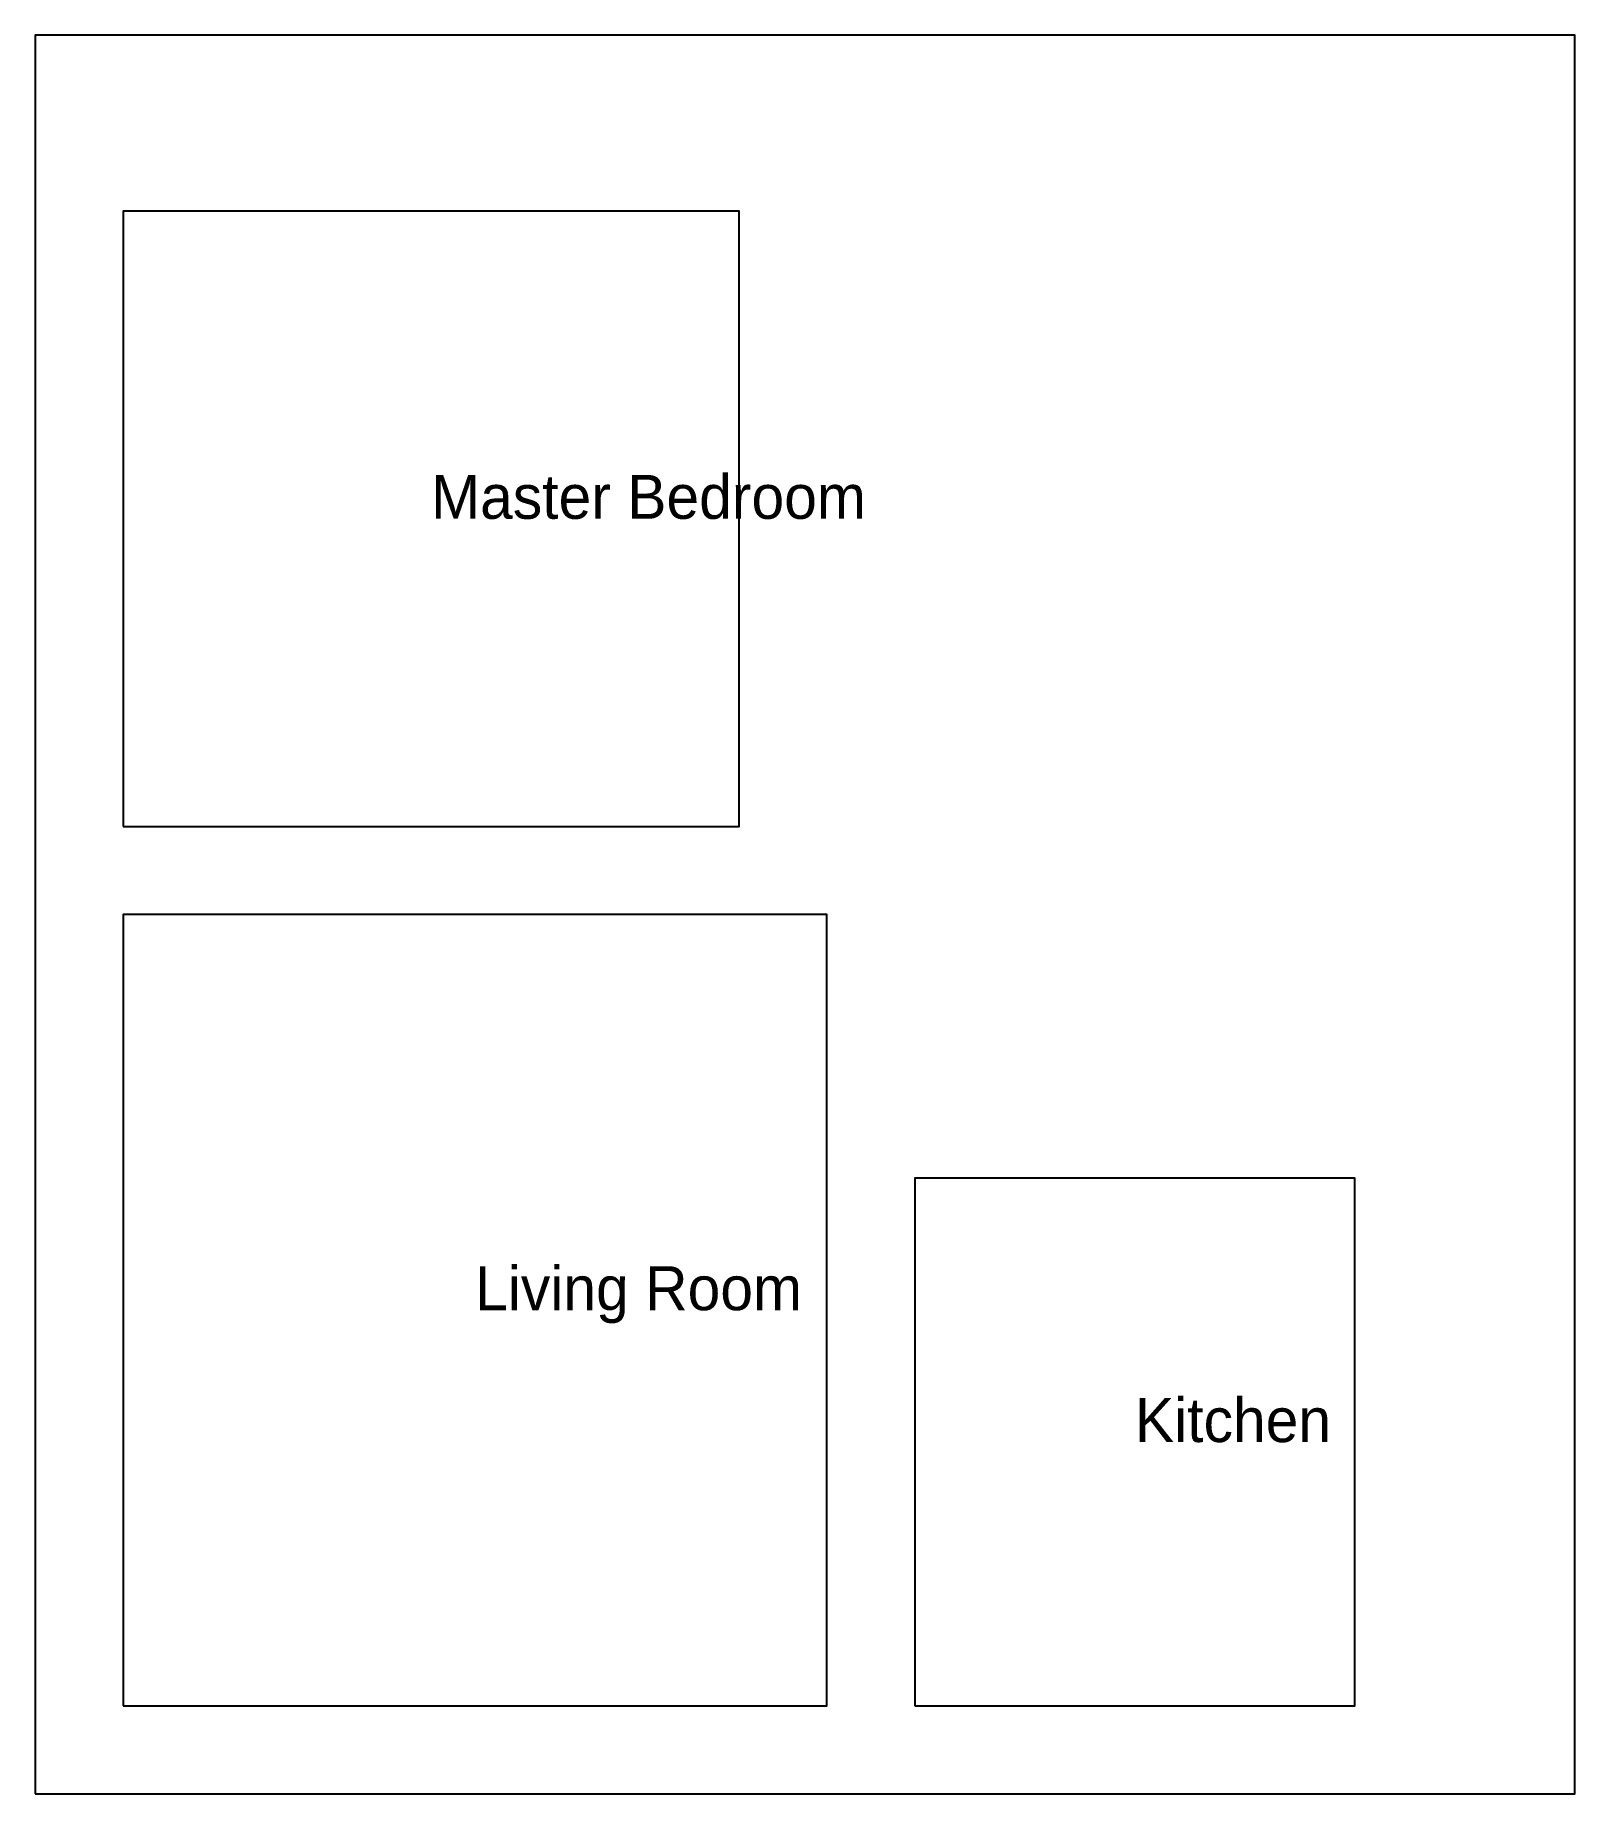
# Model space of a CAD drawing. Header units: feet. Extents: x 0 to 35, y 0 to 40.
import ezdxf

# ---------------------------------------------------------------- set-up
doc = ezdxf.new("R2010")
doc.units = ezdxf.units.FT
for name, color, linetype in [('PLOT_BOUNDARY', 1, 'Continuous'), ('ROOM_BOUNDARY', 3, 'Continuous'), ('ROOM_LABELS', 7, 'Continuous')]:
    doc.layers.add(name, color=color, linetype=linetype)

msp = doc.modelspace()

# ---------------------------------------------------------------- linework, layer by layer
at = {"layer": 'PLOT_BOUNDARY'}
msp.add_lwpolyline([(0, 0), (35, 0), (35, 40), (0, 40)], close=True, dxfattribs=at)
at = {"layer": 'ROOM_BOUNDARY'}
for points in [[(2, 22), (16, 22), (16, 36), (2, 36)], [(2, 2), (18, 2), (18, 20), (2, 20)], [(20, 2), (30, 2), (30, 14), (20, 14)]]:
    msp.add_lwpolyline(points, close=True, dxfattribs=at)

# ---------------------------------------------------------------- texts
at = {"layer": 'ROOM_LABELS'}
for s, p in [('Master Bedroom', (9, 29)), ('Living Room', (10, 11)), ('Kitchen', (25, 8))]:
    msp.add_text(s, height=1, dxfattribs=at).set_placement(p)

doc.saveas('drawing.dxf')
